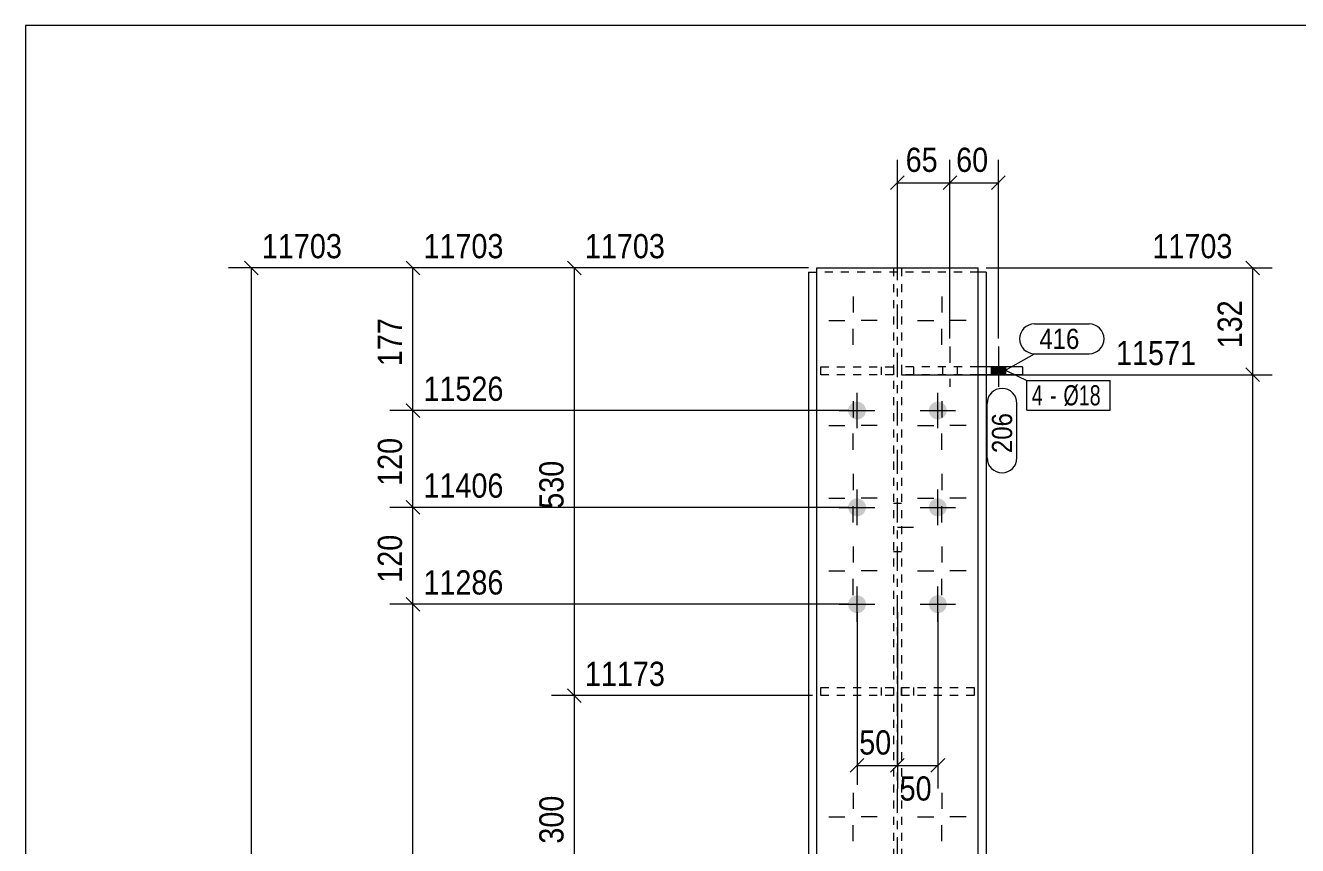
# Model space of a CAD drawing. Header units: millimetres. Extents: x 2 to 579, y 1 to 405.
# Drawn here: x 5 to 162.5, y 303.4 to 405 of the extents above; entities that cross this region are included whole.
import ezdxf

# ---------------------------------------------------------------- set-up
doc = ezdxf.new("R2010")
doc.units = ezdxf.units.MM
for name, pattern in [('XKITLINE00', [0]), ('XKITLINE01', [4, 1, -1, 1, -1]), ('XKITLINE02', [4, 2, -2]), ('XKITLINE03', [6, 3, -1, 1, -1])]:
    doc.linetypes.add(name, pattern=pattern)
for name, color, linetype, lineweight in [('Bolt', 3, 'Continuous', 0), ('BoltMark', 7, 'Continuous', 0), ('Dimensions', 7, 'Continuous', 0), ('DrawingSheet', 5, 'Continuous', 0), ('Part', 2, 'Continuous', 0), ('PartMark', 7, 'Continuous', 0)]:
    doc.layers.add(name, color=color, linetype=linetype, lineweight=lineweight)
doc.styles.add('ARIAL', font='ARIAL.TTF')
doc.styles.add('ARIAL_NARROW', font='ARIALN.TTF')

# ---------------------------------------------------------------- blocks, each defined once
blk = doc.blocks.new('*A30')
at = {"layer": 'Bolt', "color": 3, "linetype": 'XKITLINE02', "lineweight": 0}
for p, q in [((113.48, 345.77), (112.48, 345.77)), ((114.98, 342.77), (110.98, 342.77)), ((113.48, 339.77), (112.48, 339.77))]:
    blk.add_line(p, q, dxfattribs=at)
blk = doc.blocks.new('*A31')
at = {"layer": 'Bolt'}
for points in [[(106.88, 357.3), (106.88, 357.33), (106.88, 357.36), (106.88, 357.38), (106.89, 357.41), (106.89, 357.44), (106.89, 357.46), (106.9, 357.49), (106.91, 357.52), (106.91, 357.54), (106.92, 357.57), (106.93, 357.6), (106.93, 357.62), (106.94, 357.65), (106.95, 357.67), (106.96, 357.7), (106.97, 357.72), (106.98, 357.75), (107, 357.77), (107.01, 357.8), (107.02, 357.82), (107.04, 357.84), (107.05, 357.87), (107.06, 357.89), (107.08, 357.91), (107.1, 357.93), (107.11, 357.95), (107.13, 357.97), (107.15, 358), (107.16, 358.02), (107.18, 358.04), (107.2, 358.05), (107.22, 358.07), (107.24, 358.09), (107.26, 358.11), (107.28, 358.13), (107.3, 358.14), (107.32, 358.16), (107.35, 358.18), (107.37, 358.19), (107.39, 358.21), (107.41, 358.22), (107.44, 358.23), (107.46, 358.25), (107.48, 358.26), (107.51, 358.27), (107.53, 358.28), (107.56, 358.29), (107.58, 358.3), (107.61, 358.31), (107.63, 358.32), (107.66, 358.33), (107.69, 358.34), (107.71, 358.34), (107.74, 358.35), (107.76, 358.36), (107.79, 358.36), (107.82, 358.36), (107.84, 358.37), (107.87, 358.37), (107.9, 358.37), (107.92, 358.38), (107.95, 358.38), (107.98, 358.38), (108.01, 358.38), (108.03, 358.38), (108.06, 358.37), (108.09, 358.37), (108.11, 358.37), (108.14, 358.36), (108.17, 358.36), (108.19, 358.36), (108.22, 358.35), (108.25, 358.34), (108.27, 358.34), (108.3, 358.33), (108.32, 358.32), (108.35, 358.31), (108.37, 358.3), (108.4, 358.29), (108.42, 358.28), (108.45, 358.27), (108.47, 358.26), (108.5, 358.25), (108.52, 358.23), (108.54, 358.22), (108.57, 358.21), (108.59, 358.19), (108.61, 358.18), (108.63, 358.16), (108.66, 358.14), (108.68, 358.13), (108.7, 358.11), (108.72, 358.09), (108.74, 358.07), (108.76, 358.05), (108.78, 358.04), (108.79, 358.02), (108.81, 358), (108.83, 357.97), (108.85, 357.95), (108.86, 357.93), (108.88, 357.91), (108.89, 357.89), (108.91, 357.87), (108.92, 357.84), (108.94, 357.82), (108.95, 357.8), (108.96, 357.77), (108.97, 357.75), (108.98, 357.72), (108.99, 357.7), (109, 357.67), (109.01, 357.65), (109.02, 357.62), (109.03, 357.6), (109.04, 357.57), (109.05, 357.54), (109.05, 357.52), (109.06, 357.49), (109.06, 357.46), (109.07, 357.44), (109.07, 357.41), (109.07, 357.38), (109.08, 357.36), (109.08, 357.33), (109.08, 357.3), (109.08, 357.28), (109.08, 357.25), (109.08, 357.22), (109.08, 357.2), (109.07, 357.17), (109.07, 357.14), (109.07, 357.12), (109.06, 357.09), (109.06, 357.06), (109.05, 357.04), (109.05, 357.01), (109.04, 356.98), (109.03, 356.96), (109.02, 356.93), (109.01, 356.91), (109, 356.88), (108.99, 356.86), (108.98, 356.83), (108.97, 356.81), (108.96, 356.78), (108.95, 356.76), (108.94, 356.73), (108.92, 356.71), (108.91, 356.69), (108.89, 356.67), (108.88, 356.64), (108.86, 356.62), (108.85, 356.6), (108.83, 356.58), (108.81, 356.56), (108.79, 356.54), (108.78, 356.52), (108.76, 356.5), (108.74, 356.48), (108.72, 356.46), (108.7, 356.44), (108.68, 356.43), (108.66, 356.41), (108.63, 356.39), (108.61, 356.38), (108.59, 356.36), (108.57, 356.35), (108.54, 356.33), (108.52, 356.32), (108.5, 356.31), (108.47, 356.29), (108.45, 356.28), (108.42, 356.27), (108.4, 356.26), (108.37, 356.25), (108.35, 356.24), (108.32, 356.23), (108.3, 356.22), (108.27, 356.22), (108.25, 356.21), (108.22, 356.2), (108.19, 356.2), (108.17, 356.19), (108.14, 356.19), (108.11, 356.18), (108.09, 356.18), (108.06, 356.18), (108.03, 356.18), (108.01, 356.18), (107.98, 356.18), (107.95, 356.18), (107.92, 356.18), (107.9, 356.18), (107.87, 356.18), (107.84, 356.18), (107.82, 356.19), (107.79, 356.19), (107.76, 356.2), (107.74, 356.2), (107.71, 356.21), (107.69, 356.22), (107.66, 356.22), (107.63, 356.23), (107.61, 356.24), (107.58, 356.25), (107.56, 356.26), (107.53, 356.27), (107.51, 356.28), (107.48, 356.29), (107.46, 356.31), (107.44, 356.32), (107.41, 356.33), (107.39, 356.35), (107.37, 356.36), (107.35, 356.38), (107.32, 356.39), (107.3, 356.41), (107.28, 356.43), (107.26, 356.44), (107.24, 356.46), (107.22, 356.48), (107.2, 356.5), (107.18, 356.52), (107.16, 356.54), (107.15, 356.56), (107.13, 356.58), (107.11, 356.6), (107.1, 356.62), (107.08, 356.64), (107.06, 356.67), (107.05, 356.69), (107.04, 356.71), (107.02, 356.73), (107.01, 356.76), (107, 356.78), (106.98, 356.81), (106.97, 356.83), (106.96, 356.86), (106.95, 356.88), (106.94, 356.91), (106.93, 356.93), (106.93, 356.96), (106.92, 356.98), (106.91, 357.01), (106.91, 357.04), (106.9, 357.06), (106.89, 357.09), (106.89, 357.12), (106.89, 357.14), (106.88, 357.17), (106.88, 357.2), (106.88, 357.22), (106.88, 357.25), (106.88, 357.28)], [(116.88, 357.3), (116.88, 357.33), (116.88, 357.36), (116.88, 357.38), (116.89, 357.41), (116.89, 357.44), (116.89, 357.46), (116.9, 357.49), (116.91, 357.52), (116.91, 357.54), (116.92, 357.57), (116.93, 357.6), (116.93, 357.62), (116.94, 357.65), (116.95, 357.67), (116.96, 357.7), (116.97, 357.72), (116.98, 357.75), (117, 357.77), (117.01, 357.8), (117.02, 357.82), (117.04, 357.84), (117.05, 357.87), (117.06, 357.89), (117.08, 357.91), (117.1, 357.93), (117.11, 357.95), (117.13, 357.97), (117.15, 358), (117.16, 358.02), (117.18, 358.04), (117.2, 358.05), (117.22, 358.07), (117.24, 358.09), (117.26, 358.11), (117.28, 358.13), (117.3, 358.14), (117.32, 358.16), (117.35, 358.18), (117.37, 358.19), (117.39, 358.21), (117.41, 358.22), (117.44, 358.23), (117.46, 358.25), (117.48, 358.26), (117.51, 358.27), (117.53, 358.28), (117.56, 358.29), (117.58, 358.3), (117.61, 358.31), (117.63, 358.32), (117.66, 358.33), (117.69, 358.34), (117.71, 358.34), (117.74, 358.35), (117.76, 358.36), (117.79, 358.36), (117.82, 358.36), (117.84, 358.37), (117.87, 358.37), (117.9, 358.37), (117.92, 358.38), (117.95, 358.38), (117.98, 358.38), (118.01, 358.38), (118.03, 358.38), (118.06, 358.37), (118.09, 358.37), (118.11, 358.37), (118.14, 358.36), (118.17, 358.36), (118.19, 358.36), (118.22, 358.35), (118.25, 358.34), (118.27, 358.34), (118.3, 358.33), (118.32, 358.32), (118.35, 358.31), (118.37, 358.3), (118.4, 358.29), (118.42, 358.28), (118.45, 358.27), (118.47, 358.26), (118.5, 358.25), (118.52, 358.23), (118.54, 358.22), (118.57, 358.21), (118.59, 358.19), (118.61, 358.18), (118.63, 358.16), (118.66, 358.14), (118.68, 358.13), (118.7, 358.11), (118.72, 358.09), (118.74, 358.07), (118.76, 358.05), (118.78, 358.04), (118.79, 358.02), (118.81, 358), (118.83, 357.97), (118.85, 357.95), (118.86, 357.93), (118.88, 357.91), (118.89, 357.89), (118.91, 357.87), (118.92, 357.84), (118.94, 357.82), (118.95, 357.8), (118.96, 357.77), (118.97, 357.75), (118.98, 357.72), (118.99, 357.7), (119, 357.67), (119.01, 357.65), (119.02, 357.62), (119.03, 357.6), (119.04, 357.57), (119.05, 357.54), (119.05, 357.52), (119.06, 357.49), (119.06, 357.46), (119.07, 357.44), (119.07, 357.41), (119.07, 357.38), (119.08, 357.36), (119.08, 357.33), (119.08, 357.3), (119.08, 357.28), (119.08, 357.25), (119.08, 357.22), (119.08, 357.2), (119.07, 357.17), (119.07, 357.14), (119.07, 357.12), (119.06, 357.09), (119.06, 357.06), (119.05, 357.04), (119.05, 357.01), (119.04, 356.98), (119.03, 356.96), (119.02, 356.93), (119.01, 356.91), (119, 356.88), (118.99, 356.86), (118.98, 356.83), (118.97, 356.81), (118.96, 356.78), (118.95, 356.76), (118.94, 356.73), (118.92, 356.71), (118.91, 356.69), (118.89, 356.67), (118.88, 356.64), (118.86, 356.62), (118.85, 356.6), (118.83, 356.58), (118.81, 356.56), (118.79, 356.54), (118.78, 356.52), (118.76, 356.5), (118.74, 356.48), (118.72, 356.46), (118.7, 356.44), (118.68, 356.43), (118.66, 356.41), (118.63, 356.39), (118.61, 356.38), (118.59, 356.36), (118.57, 356.35), (118.54, 356.33), (118.52, 356.32), (118.5, 356.31), (118.47, 356.29), (118.45, 356.28), (118.42, 356.27), (118.4, 356.26), (118.37, 356.25), (118.35, 356.24), (118.32, 356.23), (118.3, 356.22), (118.27, 356.22), (118.25, 356.21), (118.22, 356.2), (118.19, 356.2), (118.17, 356.19), (118.14, 356.19), (118.11, 356.18), (118.09, 356.18), (118.06, 356.18), (118.03, 356.18), (118.01, 356.18), (117.98, 356.18), (117.95, 356.18), (117.92, 356.18), (117.9, 356.18), (117.87, 356.18), (117.84, 356.18), (117.82, 356.19), (117.79, 356.19), (117.76, 356.2), (117.74, 356.2), (117.71, 356.21), (117.69, 356.22), (117.66, 356.22), (117.63, 356.23), (117.61, 356.24), (117.58, 356.25), (117.56, 356.26), (117.53, 356.27), (117.51, 356.28), (117.48, 356.29), (117.46, 356.31), (117.44, 356.32), (117.41, 356.33), (117.39, 356.35), (117.37, 356.36), (117.35, 356.38), (117.32, 356.39), (117.3, 356.41), (117.28, 356.43), (117.26, 356.44), (117.24, 356.46), (117.22, 356.48), (117.2, 356.5), (117.18, 356.52), (117.16, 356.54), (117.15, 356.56), (117.13, 356.58), (117.11, 356.6), (117.1, 356.62), (117.08, 356.64), (117.06, 356.67), (117.05, 356.69), (117.04, 356.71), (117.02, 356.73), (117.01, 356.76), (117, 356.78), (116.98, 356.81), (116.97, 356.83), (116.96, 356.86), (116.95, 356.88), (116.94, 356.91), (116.93, 356.93), (116.93, 356.96), (116.92, 356.98), (116.91, 357.01), (116.91, 357.04), (116.9, 357.06), (116.89, 357.09), (116.89, 357.12), (116.89, 357.14), (116.88, 357.17), (116.88, 357.2), (116.88, 357.22), (116.88, 357.25), (116.88, 357.28)], [(106.88, 345.3), (106.88, 345.33), (106.88, 345.36), (106.88, 345.38), (106.89, 345.41), (106.89, 345.44), (106.89, 345.46), (106.9, 345.49), (106.91, 345.52), (106.91, 345.54), (106.92, 345.57), (106.93, 345.6), (106.93, 345.62), (106.94, 345.65), (106.95, 345.67), (106.96, 345.7), (106.97, 345.72), (106.98, 345.75), (107, 345.77), (107.01, 345.8), (107.02, 345.82), (107.04, 345.84), (107.05, 345.87), (107.06, 345.89), (107.08, 345.91), (107.1, 345.93), (107.11, 345.95), (107.13, 345.97), (107.15, 346), (107.16, 346.02), (107.18, 346.04), (107.2, 346.05), (107.22, 346.07), (107.24, 346.09), (107.26, 346.11), (107.28, 346.13), (107.3, 346.14), (107.32, 346.16), (107.35, 346.18), (107.37, 346.19), (107.39, 346.21), (107.41, 346.22), (107.44, 346.23), (107.46, 346.25), (107.48, 346.26), (107.51, 346.27), (107.53, 346.28), (107.56, 346.29), (107.58, 346.3), (107.61, 346.31), (107.63, 346.32), (107.66, 346.33), (107.69, 346.34), (107.71, 346.34), (107.74, 346.35), (107.76, 346.36), (107.79, 346.36), (107.82, 346.36), (107.84, 346.37), (107.87, 346.37), (107.9, 346.37), (107.92, 346.38), (107.95, 346.38), (107.98, 346.38), (108.01, 346.38), (108.03, 346.38), (108.06, 346.37), (108.09, 346.37), (108.11, 346.37), (108.14, 346.36), (108.17, 346.36), (108.19, 346.36), (108.22, 346.35), (108.25, 346.34), (108.27, 346.34), (108.3, 346.33), (108.32, 346.32), (108.35, 346.31), (108.37, 346.3), (108.4, 346.29), (108.42, 346.28), (108.45, 346.27), (108.47, 346.26), (108.5, 346.25), (108.52, 346.23), (108.54, 346.22), (108.57, 346.21), (108.59, 346.19), (108.61, 346.18), (108.63, 346.16), (108.66, 346.14), (108.68, 346.13), (108.7, 346.11), (108.72, 346.09), (108.74, 346.07), (108.76, 346.05), (108.78, 346.04), (108.79, 346.02), (108.81, 346), (108.83, 345.97), (108.85, 345.95), (108.86, 345.93), (108.88, 345.91), (108.89, 345.89), (108.91, 345.87), (108.92, 345.84), (108.94, 345.82), (108.95, 345.8), (108.96, 345.77), (108.97, 345.75), (108.98, 345.72), (108.99, 345.7), (109, 345.67), (109.01, 345.65), (109.02, 345.62), (109.03, 345.6), (109.04, 345.57), (109.05, 345.54), (109.05, 345.52), (109.06, 345.49), (109.06, 345.46), (109.07, 345.44), (109.07, 345.41), (109.07, 345.38), (109.08, 345.36), (109.08, 345.33), (109.08, 345.3), (109.08, 345.28), (109.08, 345.25), (109.08, 345.22), (109.08, 345.2), (109.07, 345.17), (109.07, 345.14), (109.07, 345.12), (109.06, 345.09), (109.06, 345.06), (109.05, 345.04), (109.05, 345.01), (109.04, 344.98), (109.03, 344.96), (109.02, 344.93), (109.01, 344.91), (109, 344.88), (108.99, 344.86), (108.98, 344.83), (108.97, 344.81), (108.96, 344.78), (108.95, 344.76), (108.94, 344.73), (108.92, 344.71), (108.91, 344.69), (108.89, 344.67), (108.88, 344.64), (108.86, 344.62), (108.85, 344.6), (108.83, 344.58), (108.81, 344.56), (108.79, 344.54), (108.78, 344.52), (108.76, 344.5), (108.74, 344.48), (108.72, 344.46), (108.7, 344.44), (108.68, 344.43), (108.66, 344.41), (108.63, 344.39), (108.61, 344.38), (108.59, 344.36), (108.57, 344.35), (108.54, 344.33), (108.52, 344.32), (108.5, 344.31), (108.47, 344.29), (108.45, 344.28), (108.42, 344.27), (108.4, 344.26), (108.37, 344.25), (108.35, 344.24), (108.32, 344.23), (108.3, 344.22), (108.27, 344.22), (108.25, 344.21), (108.22, 344.2), (108.19, 344.2), (108.17, 344.19), (108.14, 344.19), (108.11, 344.18), (108.09, 344.18), (108.06, 344.18), (108.03, 344.18), (108.01, 344.18), (107.98, 344.18), (107.95, 344.18), (107.92, 344.18), (107.9, 344.18), (107.87, 344.18), (107.84, 344.18), (107.82, 344.19), (107.79, 344.19), (107.76, 344.2), (107.74, 344.2), (107.71, 344.21), (107.69, 344.22), (107.66, 344.22), (107.63, 344.23), (107.61, 344.24), (107.58, 344.25), (107.56, 344.26), (107.53, 344.27), (107.51, 344.28), (107.48, 344.29), (107.46, 344.31), (107.44, 344.32), (107.41, 344.33), (107.39, 344.35), (107.37, 344.36), (107.35, 344.38), (107.32, 344.39), (107.3, 344.41), (107.28, 344.43), (107.26, 344.44), (107.24, 344.46), (107.22, 344.48), (107.2, 344.5), (107.18, 344.52), (107.16, 344.54), (107.15, 344.56), (107.13, 344.58), (107.11, 344.6), (107.1, 344.62), (107.08, 344.64), (107.06, 344.67), (107.05, 344.69), (107.04, 344.71), (107.02, 344.73), (107.01, 344.76), (107, 344.78), (106.98, 344.81), (106.97, 344.83), (106.96, 344.86), (106.95, 344.88), (106.94, 344.91), (106.93, 344.93), (106.93, 344.96), (106.92, 344.98), (106.91, 345.01), (106.91, 345.04), (106.9, 345.06), (106.89, 345.09), (106.89, 345.12), (106.89, 345.14), (106.88, 345.17), (106.88, 345.2), (106.88, 345.22), (106.88, 345.25), (106.88, 345.28)], [(116.88, 345.3), (116.88, 345.33), (116.88, 345.36), (116.88, 345.38), (116.89, 345.41), (116.89, 345.44), (116.89, 345.46), (116.9, 345.49), (116.91, 345.52), (116.91, 345.54), (116.92, 345.57), (116.93, 345.6), (116.93, 345.62), (116.94, 345.65), (116.95, 345.67), (116.96, 345.7), (116.97, 345.72), (116.98, 345.75), (117, 345.77), (117.01, 345.8), (117.02, 345.82), (117.04, 345.84), (117.05, 345.87), (117.06, 345.89), (117.08, 345.91), (117.1, 345.93), (117.11, 345.95), (117.13, 345.97), (117.15, 346), (117.16, 346.02), (117.18, 346.04), (117.2, 346.05), (117.22, 346.07), (117.24, 346.09), (117.26, 346.11), (117.28, 346.13), (117.3, 346.14), (117.32, 346.16), (117.35, 346.18), (117.37, 346.19), (117.39, 346.21), (117.41, 346.22), (117.44, 346.23), (117.46, 346.25), (117.48, 346.26), (117.51, 346.27), (117.53, 346.28), (117.56, 346.29), (117.58, 346.3), (117.61, 346.31), (117.63, 346.32), (117.66, 346.33), (117.69, 346.34), (117.71, 346.34), (117.74, 346.35), (117.76, 346.36), (117.79, 346.36), (117.82, 346.36), (117.84, 346.37), (117.87, 346.37), (117.9, 346.37), (117.92, 346.38), (117.95, 346.38), (117.98, 346.38), (118.01, 346.38), (118.03, 346.38), (118.06, 346.37), (118.09, 346.37), (118.11, 346.37), (118.14, 346.36), (118.17, 346.36), (118.19, 346.36), (118.22, 346.35), (118.25, 346.34), (118.27, 346.34), (118.3, 346.33), (118.32, 346.32), (118.35, 346.31), (118.37, 346.3), (118.4, 346.29), (118.42, 346.28), (118.45, 346.27), (118.47, 346.26), (118.5, 346.25), (118.52, 346.23), (118.54, 346.22), (118.57, 346.21), (118.59, 346.19), (118.61, 346.18), (118.63, 346.16), (118.66, 346.14), (118.68, 346.13), (118.7, 346.11), (118.72, 346.09), (118.74, 346.07), (118.76, 346.05), (118.78, 346.04), (118.79, 346.02), (118.81, 346), (118.83, 345.97), (118.85, 345.95), (118.86, 345.93), (118.88, 345.91), (118.89, 345.89), (118.91, 345.87), (118.92, 345.84), (118.94, 345.82), (118.95, 345.8), (118.96, 345.77), (118.97, 345.75), (118.98, 345.72), (118.99, 345.7), (119, 345.67), (119.01, 345.65), (119.02, 345.62), (119.03, 345.6), (119.04, 345.57), (119.05, 345.54), (119.05, 345.52), (119.06, 345.49), (119.06, 345.46), (119.07, 345.44), (119.07, 345.41), (119.07, 345.38), (119.08, 345.36), (119.08, 345.33), (119.08, 345.3), (119.08, 345.28), (119.08, 345.25), (119.08, 345.22), (119.08, 345.2), (119.07, 345.17), (119.07, 345.14), (119.07, 345.12), (119.06, 345.09), (119.06, 345.06), (119.05, 345.04), (119.05, 345.01), (119.04, 344.98), (119.03, 344.96), (119.02, 344.93), (119.01, 344.91), (119, 344.88), (118.99, 344.86), (118.98, 344.83), (118.97, 344.81), (118.96, 344.78), (118.95, 344.76), (118.94, 344.73), (118.92, 344.71), (118.91, 344.69), (118.89, 344.67), (118.88, 344.64), (118.86, 344.62), (118.85, 344.6), (118.83, 344.58), (118.81, 344.56), (118.79, 344.54), (118.78, 344.52), (118.76, 344.5), (118.74, 344.48), (118.72, 344.46), (118.7, 344.44), (118.68, 344.43), (118.66, 344.41), (118.63, 344.39), (118.61, 344.38), (118.59, 344.36), (118.57, 344.35), (118.54, 344.33), (118.52, 344.32), (118.5, 344.31), (118.47, 344.29), (118.45, 344.28), (118.42, 344.27), (118.4, 344.26), (118.37, 344.25), (118.35, 344.24), (118.32, 344.23), (118.3, 344.22), (118.27, 344.22), (118.25, 344.21), (118.22, 344.2), (118.19, 344.2), (118.17, 344.19), (118.14, 344.19), (118.11, 344.18), (118.09, 344.18), (118.06, 344.18), (118.03, 344.18), (118.01, 344.18), (117.98, 344.18), (117.95, 344.18), (117.92, 344.18), (117.9, 344.18), (117.87, 344.18), (117.84, 344.18), (117.82, 344.19), (117.79, 344.19), (117.76, 344.2), (117.74, 344.2), (117.71, 344.21), (117.69, 344.22), (117.66, 344.22), (117.63, 344.23), (117.61, 344.24), (117.58, 344.25), (117.56, 344.26), (117.53, 344.27), (117.51, 344.28), (117.48, 344.29), (117.46, 344.31), (117.44, 344.32), (117.41, 344.33), (117.39, 344.35), (117.37, 344.36), (117.35, 344.38), (117.32, 344.39), (117.3, 344.41), (117.28, 344.43), (117.26, 344.44), (117.24, 344.46), (117.22, 344.48), (117.2, 344.5), (117.18, 344.52), (117.16, 344.54), (117.15, 344.56), (117.13, 344.58), (117.11, 344.6), (117.1, 344.62), (117.08, 344.64), (117.06, 344.67), (117.05, 344.69), (117.04, 344.71), (117.02, 344.73), (117.01, 344.76), (117, 344.78), (116.98, 344.81), (116.97, 344.83), (116.96, 344.86), (116.95, 344.88), (116.94, 344.91), (116.93, 344.93), (116.93, 344.96), (116.92, 344.98), (116.91, 345.01), (116.91, 345.04), (116.9, 345.06), (116.89, 345.09), (116.89, 345.12), (116.89, 345.14), (116.88, 345.17), (116.88, 345.2), (116.88, 345.22), (116.88, 345.25), (116.88, 345.28)], [(106.88, 333.3), (106.88, 333.33), (106.88, 333.36), (106.88, 333.38), (106.89, 333.41), (106.89, 333.44), (106.89, 333.46), (106.9, 333.49), (106.91, 333.52), (106.91, 333.54), (106.92, 333.57), (106.93, 333.6), (106.93, 333.62), (106.94, 333.65), (106.95, 333.67), (106.96, 333.7), (106.97, 333.72), (106.98, 333.75), (107, 333.77), (107.01, 333.8), (107.02, 333.82), (107.04, 333.84), (107.05, 333.87), (107.06, 333.89), (107.08, 333.91), (107.1, 333.93), (107.11, 333.95), (107.13, 333.97), (107.15, 334), (107.16, 334.02), (107.18, 334.04), (107.2, 334.05), (107.22, 334.07), (107.24, 334.09), (107.26, 334.11), (107.28, 334.13), (107.3, 334.14), (107.32, 334.16), (107.35, 334.18), (107.37, 334.19), (107.39, 334.21), (107.41, 334.22), (107.44, 334.23), (107.46, 334.25), (107.48, 334.26), (107.51, 334.27), (107.53, 334.28), (107.56, 334.29), (107.58, 334.3), (107.61, 334.31), (107.63, 334.32), (107.66, 334.33), (107.69, 334.34), (107.71, 334.34), (107.74, 334.35), (107.76, 334.36), (107.79, 334.36), (107.82, 334.36), (107.84, 334.37), (107.87, 334.37), (107.9, 334.37), (107.92, 334.38), (107.95, 334.38), (107.98, 334.38), (108.01, 334.38), (108.03, 334.38), (108.06, 334.37), (108.09, 334.37), (108.11, 334.37), (108.14, 334.36), (108.17, 334.36), (108.19, 334.36), (108.22, 334.35), (108.25, 334.34), (108.27, 334.34), (108.3, 334.33), (108.32, 334.32), (108.35, 334.31), (108.37, 334.3), (108.4, 334.29), (108.42, 334.28), (108.45, 334.27), (108.47, 334.26), (108.5, 334.25), (108.52, 334.23), (108.54, 334.22), (108.57, 334.21), (108.59, 334.19), (108.61, 334.18), (108.63, 334.16), (108.66, 334.14), (108.68, 334.13), (108.7, 334.11), (108.72, 334.09), (108.74, 334.07), (108.76, 334.05), (108.78, 334.04), (108.79, 334.02), (108.81, 334), (108.83, 333.97), (108.85, 333.95), (108.86, 333.93), (108.88, 333.91), (108.89, 333.89), (108.91, 333.87), (108.92, 333.84), (108.94, 333.82), (108.95, 333.8), (108.96, 333.77), (108.97, 333.75), (108.98, 333.72), (108.99, 333.7), (109, 333.67), (109.01, 333.65), (109.02, 333.62), (109.03, 333.6), (109.04, 333.57), (109.05, 333.54), (109.05, 333.52), (109.06, 333.49), (109.06, 333.46), (109.07, 333.44), (109.07, 333.41), (109.07, 333.38), (109.08, 333.36), (109.08, 333.33), (109.08, 333.3), (109.08, 333.28), (109.08, 333.25), (109.08, 333.22), (109.08, 333.2), (109.07, 333.17), (109.07, 333.14), (109.07, 333.12), (109.06, 333.09), (109.06, 333.06), (109.05, 333.04), (109.05, 333.01), (109.04, 332.98), (109.03, 332.96), (109.02, 332.93), (109.01, 332.91), (109, 332.88), (108.99, 332.86), (108.98, 332.83), (108.97, 332.81), (108.96, 332.78), (108.95, 332.76), (108.94, 332.73), (108.92, 332.71), (108.91, 332.69), (108.89, 332.67), (108.88, 332.64), (108.86, 332.62), (108.85, 332.6), (108.83, 332.58), (108.81, 332.56), (108.79, 332.54), (108.78, 332.52), (108.76, 332.5), (108.74, 332.48), (108.72, 332.46), (108.7, 332.44), (108.68, 332.43), (108.66, 332.41), (108.63, 332.39), (108.61, 332.38), (108.59, 332.36), (108.57, 332.35), (108.54, 332.33), (108.52, 332.32), (108.5, 332.31), (108.47, 332.29), (108.45, 332.28), (108.42, 332.27), (108.4, 332.26), (108.37, 332.25), (108.35, 332.24), (108.32, 332.23), (108.3, 332.22), (108.27, 332.22), (108.25, 332.21), (108.22, 332.2), (108.19, 332.2), (108.17, 332.19), (108.14, 332.19), (108.11, 332.18), (108.09, 332.18), (108.06, 332.18), (108.03, 332.18), (108.01, 332.18), (107.98, 332.18), (107.95, 332.18), (107.92, 332.18), (107.9, 332.18), (107.87, 332.18), (107.84, 332.18), (107.82, 332.19), (107.79, 332.19), (107.76, 332.2), (107.74, 332.2), (107.71, 332.21), (107.69, 332.22), (107.66, 332.22), (107.63, 332.23), (107.61, 332.24), (107.58, 332.25), (107.56, 332.26), (107.53, 332.27), (107.51, 332.28), (107.48, 332.29), (107.46, 332.31), (107.44, 332.32), (107.41, 332.33), (107.39, 332.35), (107.37, 332.36), (107.35, 332.38), (107.32, 332.39), (107.3, 332.41), (107.28, 332.43), (107.26, 332.44), (107.24, 332.46), (107.22, 332.48), (107.2, 332.5), (107.18, 332.52), (107.16, 332.54), (107.15, 332.56), (107.13, 332.58), (107.11, 332.6), (107.1, 332.62), (107.08, 332.64), (107.06, 332.67), (107.05, 332.69), (107.04, 332.71), (107.02, 332.73), (107.01, 332.76), (107, 332.78), (106.98, 332.81), (106.97, 332.83), (106.96, 332.86), (106.95, 332.88), (106.94, 332.91), (106.93, 332.93), (106.93, 332.96), (106.92, 332.98), (106.91, 333.01), (106.91, 333.04), (106.9, 333.06), (106.89, 333.09), (106.89, 333.12), (106.89, 333.14), (106.88, 333.17), (106.88, 333.2), (106.88, 333.22), (106.88, 333.25), (106.88, 333.28)], [(116.88, 333.3), (116.88, 333.33), (116.88, 333.36), (116.88, 333.38), (116.89, 333.41), (116.89, 333.44), (116.89, 333.46), (116.9, 333.49), (116.91, 333.52), (116.91, 333.54), (116.92, 333.57), (116.93, 333.6), (116.93, 333.62), (116.94, 333.65), (116.95, 333.67), (116.96, 333.7), (116.97, 333.72), (116.98, 333.75), (117, 333.77), (117.01, 333.8), (117.02, 333.82), (117.04, 333.84), (117.05, 333.87), (117.06, 333.89), (117.08, 333.91), (117.1, 333.93), (117.11, 333.95), (117.13, 333.97), (117.15, 334), (117.16, 334.02), (117.18, 334.04), (117.2, 334.05), (117.22, 334.07), (117.24, 334.09), (117.26, 334.11), (117.28, 334.13), (117.3, 334.14), (117.32, 334.16), (117.35, 334.18), (117.37, 334.19), (117.39, 334.21), (117.41, 334.22), (117.44, 334.23), (117.46, 334.25), (117.48, 334.26), (117.51, 334.27), (117.53, 334.28), (117.56, 334.29), (117.58, 334.3), (117.61, 334.31), (117.63, 334.32), (117.66, 334.33), (117.69, 334.34), (117.71, 334.34), (117.74, 334.35), (117.76, 334.36), (117.79, 334.36), (117.82, 334.36), (117.84, 334.37), (117.87, 334.37), (117.9, 334.37), (117.92, 334.38), (117.95, 334.38), (117.98, 334.38), (118.01, 334.38), (118.03, 334.38), (118.06, 334.37), (118.09, 334.37), (118.11, 334.37), (118.14, 334.36), (118.17, 334.36), (118.19, 334.36), (118.22, 334.35), (118.25, 334.34), (118.27, 334.34), (118.3, 334.33), (118.32, 334.32), (118.35, 334.31), (118.37, 334.3), (118.4, 334.29), (118.42, 334.28), (118.45, 334.27), (118.47, 334.26), (118.5, 334.25), (118.52, 334.23), (118.54, 334.22), (118.57, 334.21), (118.59, 334.19), (118.61, 334.18), (118.63, 334.16), (118.66, 334.14), (118.68, 334.13), (118.7, 334.11), (118.72, 334.09), (118.74, 334.07), (118.76, 334.05), (118.78, 334.04), (118.79, 334.02), (118.81, 334), (118.83, 333.97), (118.85, 333.95), (118.86, 333.93), (118.88, 333.91), (118.89, 333.89), (118.91, 333.87), (118.92, 333.84), (118.94, 333.82), (118.95, 333.8), (118.96, 333.77), (118.97, 333.75), (118.98, 333.72), (118.99, 333.7), (119, 333.67), (119.01, 333.65), (119.02, 333.62), (119.03, 333.6), (119.04, 333.57), (119.05, 333.54), (119.05, 333.52), (119.06, 333.49), (119.06, 333.46), (119.07, 333.44), (119.07, 333.41), (119.07, 333.38), (119.08, 333.36), (119.08, 333.33), (119.08, 333.3), (119.08, 333.28), (119.08, 333.25), (119.08, 333.22), (119.08, 333.2), (119.07, 333.17), (119.07, 333.14), (119.07, 333.12), (119.06, 333.09), (119.06, 333.06), (119.05, 333.04), (119.05, 333.01), (119.04, 332.98), (119.03, 332.96), (119.02, 332.93), (119.01, 332.91), (119, 332.88), (118.99, 332.86), (118.98, 332.83), (118.97, 332.81), (118.96, 332.78), (118.95, 332.76), (118.94, 332.73), (118.92, 332.71), (118.91, 332.69), (118.89, 332.67), (118.88, 332.64), (118.86, 332.62), (118.85, 332.6), (118.83, 332.58), (118.81, 332.56), (118.79, 332.54), (118.78, 332.52), (118.76, 332.5), (118.74, 332.48), (118.72, 332.46), (118.7, 332.44), (118.68, 332.43), (118.66, 332.41), (118.63, 332.39), (118.61, 332.38), (118.59, 332.36), (118.57, 332.35), (118.54, 332.33), (118.52, 332.32), (118.5, 332.31), (118.47, 332.29), (118.45, 332.28), (118.42, 332.27), (118.4, 332.26), (118.37, 332.25), (118.35, 332.24), (118.32, 332.23), (118.3, 332.22), (118.27, 332.22), (118.25, 332.21), (118.22, 332.2), (118.19, 332.2), (118.17, 332.19), (118.14, 332.19), (118.11, 332.18), (118.09, 332.18), (118.06, 332.18), (118.03, 332.18), (118.01, 332.18), (117.98, 332.18), (117.95, 332.18), (117.92, 332.18), (117.9, 332.18), (117.87, 332.18), (117.84, 332.18), (117.82, 332.19), (117.79, 332.19), (117.76, 332.2), (117.74, 332.2), (117.71, 332.21), (117.69, 332.22), (117.66, 332.22), (117.63, 332.23), (117.61, 332.24), (117.58, 332.25), (117.56, 332.26), (117.53, 332.27), (117.51, 332.28), (117.48, 332.29), (117.46, 332.31), (117.44, 332.32), (117.41, 332.33), (117.39, 332.35), (117.37, 332.36), (117.35, 332.38), (117.32, 332.39), (117.3, 332.41), (117.28, 332.43), (117.26, 332.44), (117.24, 332.46), (117.22, 332.48), (117.2, 332.5), (117.18, 332.52), (117.16, 332.54), (117.15, 332.56), (117.13, 332.58), (117.11, 332.6), (117.1, 332.62), (117.08, 332.64), (117.06, 332.67), (117.05, 332.69), (117.04, 332.71), (117.02, 332.73), (117.01, 332.76), (117, 332.78), (116.98, 332.81), (116.97, 332.83), (116.96, 332.86), (116.95, 332.88), (116.94, 332.91), (116.93, 332.93), (116.93, 332.96), (116.92, 332.98), (116.91, 333.01), (116.91, 333.04), (116.9, 333.06), (116.89, 333.09), (116.89, 333.12), (116.89, 333.14), (116.88, 333.17), (116.88, 333.2), (116.88, 333.22), (116.88, 333.25), (116.88, 333.28)]]:
    blk.add_hatch(color=3, dxfattribs=at).paths.add_polyline_path(points, flags=17)
at = {"layer": 'Bolt', "color": 3, "linetype": 'XKITLINE00', "lineweight": 0}
for p, q in [((107.98, 355.08), (107.98, 359.48)), ((117.98, 355.08), (117.98, 359.48)), ((105.78, 357.28), (110.18, 357.28)), ((115.78, 357.28), (120.18, 357.28)), ((107.98, 343.08), (107.98, 347.48)), ((117.98, 343.08), (117.98, 347.48)), ((105.78, 345.28), (110.18, 345.28)), ((115.78, 345.28), (120.18, 345.28)), ((107.98, 331.08), (107.98, 335.48)), ((117.98, 331.08), (117.98, 335.48)), ((105.78, 333.28), (110.18, 333.28)), ((115.78, 333.28), (120.18, 333.28))]:
    blk.add_line(p, q, dxfattribs=at)
blk = doc.blocks.new('*A32')
at = {"layer": 'Bolt', "color": 3, "linetype": 'XKITLINE00', "lineweight": 0}
for p, q in [((107.48, 371.42), (107.48, 369.43)), ((118.48, 371.42), (118.48, 369.43)), ((104.48, 368.42), (106.48, 368.42)), ((107.48, 365.42), (107.48, 367.42)), ((110.48, 368.42), (108.48, 368.42)), ((115.48, 368.42), (117.48, 368.42)), ((118.48, 365.42), (118.48, 367.42)), ((121.48, 368.42), (119.48, 368.42)), ((107.48, 358.42), (107.48, 356.43)), ((118.48, 358.42), (118.48, 356.43)), ((104.48, 355.42), (106.48, 355.42)), ((110.48, 355.42), (108.48, 355.42)), ((115.48, 355.42), (117.48, 355.42)), ((121.48, 355.42), (119.48, 355.42)), ((107.48, 352.42), (107.48, 354.42)), ((118.48, 352.42), (118.48, 354.42)), ((107.48, 349.42), (107.48, 347.43)), ((118.48, 349.42), (118.48, 347.43)), ((104.48, 346.42), (106.48, 346.42)), ((107.48, 343.42), (107.48, 345.42)), ((110.48, 346.42), (108.48, 346.42)), ((115.48, 346.42), (117.48, 346.42)), ((118.48, 343.42), (118.48, 345.42)), ((121.48, 346.42), (119.48, 346.42)), ((107.48, 340.42), (107.48, 338.43)), ((118.48, 340.42), (118.48, 338.43)), ((104.48, 337.42), (106.48, 337.42)), ((110.48, 337.42), (108.48, 337.42)), ((115.48, 337.42), (117.48, 337.42)), ((121.48, 337.42), (119.48, 337.42)), ((107.48, 334.42), (107.48, 336.42)), ((118.48, 334.42), (118.48, 336.42)), ((107.48, 309.92), (107.48, 307.93)), ((118.48, 309.92), (118.48, 307.93)), ((104.48, 306.92), (106.48, 306.92)), ((107.48, 303.92), (107.48, 305.92)), ((110.48, 306.92), (108.48, 306.92)), ((115.48, 306.92), (117.48, 306.92)), ((118.48, 303.92), (118.48, 305.92)), ((121.48, 306.92), (119.48, 306.92)), ((107.48, 279.42), (107.48, 277.43)), ((118.48, 279.42), (118.48, 277.43)), ((104.48, 276.42), (106.48, 276.42)), ((110.48, 276.42), (108.48, 276.42)), ((115.48, 276.42), (117.48, 276.42)), ((121.48, 276.42), (119.48, 276.42)), ((107.48, 273.42), (107.48, 275.42)), ((118.48, 273.42), (118.48, 275.42)), ((107.48, 270.42), (107.48, 268.43)), ((118.48, 270.42), (118.48, 268.43)), ((104.48, 267.42), (106.48, 267.42)), ((107.48, 264.42), (107.48, 266.42)), ((110.48, 267.42), (108.48, 267.42)), ((115.48, 267.42), (117.48, 267.42)), ((118.48, 264.42), (118.48, 266.42)), ((121.48, 267.42), (119.48, 267.42)), ((107.48, 261.42), (107.48, 259.43)), ((118.48, 261.42), (118.48, 259.43)), ((104.48, 258.42), (106.48, 258.42)), ((110.48, 258.42), (108.48, 258.42)), ((115.48, 258.42), (117.48, 258.42)), ((121.48, 258.42), (119.48, 258.42)), ((107.48, 255.42), (107.48, 257.42)), ((118.48, 255.42), (118.48, 257.42)), ((107.48, 249.42), (107.48, 247.43)), ((118.48, 249.42), (118.48, 247.43)), ((104.48, 246.42), (106.48, 246.42)), ((110.48, 246.42), (108.48, 246.42)), ((115.48, 246.42), (117.48, 246.42)), ((121.48, 246.42), (119.48, 246.42)), ((107.48, 243.42), (107.48, 245.42)), ((118.48, 243.42), (118.48, 245.42))]:
    blk.add_line(p, q, dxfattribs=at)
blk = doc.blocks.new('*A34')
at = {"layer": 'Bolt'}
blk.add_hatch(color=3, dxfattribs=at).paths.add_polyline_path([(126.38, 362.71), (126.38, 361.71), (124.58, 361.71), (124.58, 362.71)], flags=17)
blk.add_hatch(color=3, dxfattribs=at).paths.add_polyline_path([(126.38, 362.71), (126.38, 361.71), (124.58, 361.71), (124.58, 362.71)], flags=17)
at = {"layer": 'Bolt', "color": 3, "linetype": 'XKITLINE02', "lineweight": 0}
for p, q in [((119.48, 365.21), (119.48, 360.21)), ((119.48, 365.21), (119.48, 360.21)), ((118.58, 362.71), (118.58, 361.71)), ((118.58, 362.71), (118.58, 361.71)), ((120.38, 362.71), (120.38, 361.71)), ((120.38, 362.71), (120.38, 361.71))]:
    blk.add_line(p, q, dxfattribs=at)
at = {"layer": 'Bolt', "color": 3, "linetype": 'XKITLINE00', "lineweight": 0}
for p, q in [((125.48, 365.21), (125.48, 360.21)), ((125.48, 365.21), (125.48, 360.21)), ((124.58, 362.71), (124.58, 361.71)), ((124.58, 362.71), (124.58, 361.71)), ((126.38, 362.71), (126.38, 361.71)), ((126.38, 362.71), (126.38, 361.71))]:
    blk.add_line(p, q, dxfattribs=at)
blk = doc.blocks.new('*A39')
at = {"layer": 'Part', "color": 7, "linetype": 'XKITLINE03', "lineweight": 0}
blk.add_line((112.98, 223.42), (112.98, 384.95), dxfattribs=at)
at = {"layer": 'Part', "color": 2, "linetype": 'XKITLINE00', "lineweight": 0}
for p, q in [((102.98, 223.42), (102.98, 374.95)), ((102.98, 374.95), (122.98, 374.95)), ((122.98, 223.42), (122.98, 374.95))]:
    blk.add_line(p, q, dxfattribs=at)
at = {"layer": 'Part', "color": 7, "linetype": 'XKITLINE01', "lineweight": 0}
for p, q in [((112.48, 374.95), (112.48, 223.42)), ((113.48, 374.95), (113.48, 223.42))]:
    blk.add_line(p, q, dxfattribs=at)
blk = doc.blocks.new('*A40')
at = {"layer": 'Part', "color": 2, "linetype": 'XKITLINE00', "lineweight": 0}
for p, q in [((101.98, 374.42), (102.98, 374.42)), ((101.98, 374.42), (101.98, 238.42)), ((123.98, 374.42), (122.98, 374.42)), ((123.98, 374.42), (123.98, 362.71)), ((123.98, 361.71), (123.98, 238.42)), ((101.98, 238.42), (102.98, 238.42)), ((123.98, 238.42), (122.98, 238.42))]:
    blk.add_line(p, q, dxfattribs=at)
at = {"layer": 'Part', "color": 7, "linetype": 'XKITLINE01', "lineweight": 0}
for p, q in [((122.98, 374.42), (102.98, 374.42)), ((123.98, 362.71), (123.98, 361.71)), ((122.98, 238.42), (102.98, 238.42))]:
    blk.add_line(p, q, dxfattribs=at)
blk = doc.blocks.new('*A46')
at = {"layer": 'Part', "color": 7, "linetype": 'XKITLINE01', "lineweight": 0}
for p, q in [((103.48, 322.95), (112.48, 322.95)), ((103.48, 321.95), (103.48, 322.95)), ((110.98, 322.95), (110.98, 321.95)), ((112.48, 322.95), (112.48, 321.95)), ((112.48, 321.95), (103.48, 321.95))]:
    blk.add_line(p, q, dxfattribs=at)
blk = doc.blocks.new('*A47')
at = {"layer": 'Part', "color": 7, "linetype": 'XKITLINE01', "lineweight": 0}
for p, q in [((113.48, 322.95), (122.48, 322.95)), ((113.48, 321.95), (113.48, 322.95)), ((114.98, 322.95), (114.98, 321.95)), ((122.48, 322.95), (122.48, 321.95)), ((122.48, 321.95), (113.48, 321.95))]:
    blk.add_line(p, q, dxfattribs=at)
blk = doc.blocks.new('*A48')
at = {"layer": 'Part', "color": 7, "linetype": 'XKITLINE01', "lineweight": 0}
for p, q in [((103.48, 362.71), (112.48, 362.71)), ((103.48, 361.71), (103.48, 362.71)), ((110.98, 362.71), (110.98, 361.71)), ((112.48, 362.71), (112.48, 361.71)), ((112.48, 361.71), (103.48, 361.71))]:
    blk.add_line(p, q, dxfattribs=at)
blk = doc.blocks.new('*A49')
at = {"layer": 'Part', "color": 7, "linetype": 'XKITLINE01', "lineweight": 0}
for p, q in [((113.48, 362.71), (113.48, 361.71)), ((122.98, 362.71), (113.48, 362.71)), ((114.98, 362.71), (114.98, 361.71)), ((122.98, 361.71), (113.48, 361.71))]:
    blk.add_line(p, q, dxfattribs=at)
at = {"layer": 'Part', "color": 2, "linetype": 'XKITLINE00', "lineweight": 0}
for p, q in [((128.48, 362.71), (122.98, 362.71)), ((128.48, 362.71), (128.48, 361.71)), ((128.48, 361.71), (122.98, 361.71))]:
    blk.add_line(p, q, dxfattribs=at)
blk = doc.blocks.new('*A70')
at = {"layer": 'DrawingSheet', "color": 5, "linetype": 'XKITLINE00', "lineweight": 0}
for p, q in [((579, 405), (5, 405)), ((5, 405), (5, 5))]:
    blk.add_line(p, q, dxfattribs=at)
blk = doc.blocks.new('*A120')
at = {"layer": 'Dimensions', "color": 7, "linetype": 'XKITLINE00', "lineweight": 0}
for p, q in [((156.13, 362.56), (157.83, 360.86)), ((113.48, 361.71), (159.38, 361.71)), ((156.98, 57.5), (156.98, 361.71))]:
    blk.add_line(p, q, dxfattribs=at)
at = {"layer": 'Dimensions', "color": 3}
blk.add_point((156.98, 361.71), dxfattribs=at)
at = {"layer": 'Dimensions', "color": 3, "style": 'ARIAL', "width": 0.85}
blk.add_text('11571', height=3, dxfattribs=at).set_placement((140.05, 362.91))
blk = doc.blocks.new('*A122')
at = {"layer": 'Dimensions', "color": 7, "linetype": 'XKITLINE00', "lineweight": 0}
for p, q in [((101.98, 374.95), (30.13, 374.95)), ((32.13, 375.8), (33.83, 374.1)), ((32.98, 190.91), (32.98, 374.95)), ((127.48, 190.91), (30.13, 190.91)), ((32.13, 191.76), (33.83, 190.06))]:
    blk.add_line(p, q, dxfattribs=at)
at = {"layer": 'Dimensions', "color": 3}
for p in [(32.98, 374.95), (32.98, 190.91)]:
    blk.add_point(p, dxfattribs=at)
at = {"layer": 'Dimensions', "color": 3, "style": 'ARIAL', "width": 0.85}
blk.add_text('11703', height=3, dxfattribs=at).set_placement((34.28, 376.15))
blk.add_text('4001', height=3, rotation=90.0002, dxfattribs=at).set_placement((31.63, 278.48))
blk = doc.blocks.new('*A123')
at = {"layer": 'Dimensions', "color": 7, "linetype": 'XKITLINE00', "lineweight": 0}
for p, q in [((52.13, 334.13), (53.83, 332.43)), ((106.98, 333.28), (50.13, 333.28)), ((52.98, 57.5), (52.98, 333.28))]:
    blk.add_line(p, q, dxfattribs=at)
at = {"layer": 'Dimensions', "color": 3}
blk.add_point((52.98, 333.28), dxfattribs=at)
at = {"layer": 'Dimensions', "color": 3, "style": 'ARIAL', "width": 0.85}
blk.add_text('11286', height=3, dxfattribs=at).set_placement((54.28, 334.48))
blk = doc.blocks.new('*A124')
at = {"layer": 'Dimensions', "color": 7, "linetype": 'XKITLINE00', "lineweight": 0}
for p, q in [((106.98, 345.28), (50.13, 345.28)), ((52.13, 346.13), (53.83, 344.43)), ((52.98, 333.28), (52.98, 345.28)), ((52.13, 334.13), (53.83, 332.43)), ((106.98, 333.28), (50.13, 333.28))]:
    blk.add_line(p, q, dxfattribs=at)
at = {"layer": 'Dimensions', "color": 3}
for p in [(52.98, 345.28), (52.98, 333.28)]:
    blk.add_point(p, dxfattribs=at)
at = {"layer": 'Dimensions', "color": 3, "style": 'ARIAL', "width": 0.85}
blk.add_text('11406', height=3, dxfattribs=at).set_placement((54.28, 346.48))
blk.add_text('120', height=3, rotation=90.0002, dxfattribs=at).set_placement((51.63, 335.94))
blk = doc.blocks.new('*A125')
at = {"layer": 'Dimensions', "color": 7, "linetype": 'XKITLINE00', "lineweight": 0}
for p, q in [((52.13, 358.13), (53.83, 356.43)), ((106.98, 357.28), (50.13, 357.28)), ((52.98, 345.28), (52.98, 357.28)), ((106.98, 345.28), (50.13, 345.28)), ((52.13, 346.13), (53.83, 344.43))]:
    blk.add_line(p, q, dxfattribs=at)
at = {"layer": 'Dimensions', "color": 3}
for p in [(52.98, 357.28), (52.98, 345.28)]:
    blk.add_point(p, dxfattribs=at)
at = {"layer": 'Dimensions', "color": 3, "style": 'ARIAL', "width": 0.85}
blk.add_text('11526', height=3, dxfattribs=at).set_placement((54.28, 358.48))
blk.add_text('120', height=3, rotation=90.0002, dxfattribs=at).set_placement((51.63, 347.94))
blk = doc.blocks.new('*A126')
at = {"layer": 'Dimensions', "color": 7, "linetype": 'XKITLINE00', "lineweight": 0}
for p, q in [((101.98, 374.95), (50.13, 374.95)), ((52.13, 375.8), (53.83, 374.1)), ((52.98, 357.28), (52.98, 374.95)), ((52.13, 358.13), (53.83, 356.43)), ((106.98, 357.28), (50.13, 357.28))]:
    blk.add_line(p, q, dxfattribs=at)
at = {"layer": 'Dimensions', "color": 3}
for p in [(52.98, 374.95), (52.98, 357.28)]:
    blk.add_point(p, dxfattribs=at)
at = {"layer": 'Dimensions', "color": 3, "style": 'ARIAL', "width": 0.85}
blk.add_text('11703', height=3, dxfattribs=at).set_placement((54.28, 376.15))
blk.add_text('177', height=3, rotation=90.0002, dxfattribs=at).set_placement((51.63, 362.78))
blk = doc.blocks.new('*A131')
at = {"layer": 'Dimensions', "color": 7, "linetype": 'XKITLINE00', "lineweight": 0}
for p, q in [((102.48, 321.95), (70.13, 321.95)), ((72.13, 322.8), (73.83, 321.1)), ((72.98, 291.95), (72.98, 321.95)), ((102.48, 291.95), (70.13, 291.95)), ((72.13, 292.8), (73.83, 291.1))]:
    blk.add_line(p, q, dxfattribs=at)
at = {"layer": 'Dimensions', "color": 3}
for p in [(72.98, 321.95), (72.98, 291.95)]:
    blk.add_point(p, dxfattribs=at)
at = {"layer": 'Dimensions', "color": 3, "style": 'ARIAL', "width": 0.85}
blk.add_text('11173', height=3, dxfattribs=at).set_placement((74.28, 323.15))
blk.add_text('300', height=3, rotation=90.0002, dxfattribs=at).set_placement((71.63, 303.61))
blk = doc.blocks.new('*A132')
at = {"layer": 'Dimensions', "color": 7, "linetype": 'XKITLINE00', "lineweight": 0}
for p, q in [((101.98, 374.95), (70.13, 374.95)), ((72.13, 375.8), (73.83, 374.1)), ((72.98, 321.95), (72.98, 374.95)), ((102.48, 321.95), (70.13, 321.95)), ((72.13, 322.8), (73.83, 321.1))]:
    blk.add_line(p, q, dxfattribs=at)
at = {"layer": 'Dimensions', "color": 3}
for p in [(72.98, 374.95), (72.98, 321.95)]:
    blk.add_point(p, dxfattribs=at)
at = {"layer": 'Dimensions', "color": 3, "style": 'ARIAL', "width": 0.85}
blk.add_text('11703', height=3, dxfattribs=at).set_placement((74.28, 376.15))
blk.add_text('530', height=3, rotation=90.0002, dxfattribs=at).set_placement((71.63, 345.11))
blk = doc.blocks.new('*A133')
at = {"layer": 'BoltMark', "color": 7, "linetype": 'XKITLINE00', "lineweight": 0}
for p, q in [((125.48, 362.71), (129.01, 361.02)), ((129.01, 361.02), (139.31, 361.02)), ((129.01, 357.32), (129.01, 361.02)), ((139.31, 357.32), (139.31, 361.02)), ((129.01, 357.32), (139.31, 357.32))]:
    blk.add_line(p, q, dxfattribs=at)
at = {"layer": 'BoltMark', "color": 3, "style": 'ARIAL_NARROW', "width": 0.85}
for s, p in [('4', (129.61, 357.92)), ('Ø18', (133.54, 357.92)), ('-', (131.88, 357.92))]:
    blk.add_text(s, height=2.5, dxfattribs=at).set_placement(p)
blk = doc.blocks.new('*A139')
at = {"layer": 'PartMark', "color": 7, "linetype": 'XKITLINE00', "lineweight": 0}
for p, q in [((129.95, 368.01), (136.71, 368.01)), ((125.7, 361.92), (129.95, 364.31)), ((129.95, 364.31), (136.71, 364.31))]:
    blk.add_line(p, q, dxfattribs=at)
for centre, start, end in [((129.95, 366.16), 90, 270), ((136.71, 366.16), 270, 90)]:
    blk.add_arc(centre, 1.85, start, end, dxfattribs=at)
at = {"layer": 'PartMark', "color": 3, "style": 'ARIAL', "width": 0.85}
blk.add_text('416', height=2.5, dxfattribs=at).set_placement((130.55, 364.91))
blk = doc.blocks.new('*A141')
at = {"layer": 'PartMark', "color": 7, "linetype": 'XKITLINE00', "lineweight": 0}
for p, q in [((124.08, 351.41), (124.08, 358.17)), ((127.78, 351.41), (127.78, 358.17))]:
    blk.add_line(p, q, dxfattribs=at)
for centre, start, end in [((125.93, 358.17), 0, 180), ((125.93, 351.41), 180, 0)]:
    blk.add_arc(centre, 1.85, start, end, dxfattribs=at)
at = {"layer": 'PartMark', "color": 3, "style": 'ARIAL', "width": 0.85}
blk.add_text('206', height=2.5, rotation=90.0002, dxfattribs=at).set_placement((127.18, 352.01))
blk = doc.blocks.new('*A149')
at = {"layer": 'Dimensions', "color": 7, "linetype": 'XKITLINE00', "lineweight": 0}
for p, q in [((107.98, 332.28), (107.98, 310.9)), ((112.98, 332.28), (112.98, 310.9)), ((108.83, 314.15), (107.13, 312.45)), ((113.83, 314.15), (112.13, 312.45)), ((107.98, 313.3), (112.98, 313.3))]:
    blk.add_line(p, q, dxfattribs=at)
at = {"layer": 'Dimensions', "color": 3}
for p in [(107.98, 313.3), (112.98, 313.3)]:
    blk.add_point(p, dxfattribs=at)
at = {"layer": 'Dimensions', "color": 3, "style": 'ARIAL', "width": 0.85}
blk.add_text('50', height=3, dxfattribs=at).set_placement((108.25, 314.65))
blk = doc.blocks.new('*A150')
at = {"layer": 'Dimensions', "color": 7, "linetype": 'XKITLINE00', "lineweight": 0}
for p, q in [((112.98, 332.28), (112.98, 310.45)), ((117.98, 332.28), (117.98, 310.45)), ((113.83, 314.15), (112.13, 312.45)), ((118.83, 314.15), (117.13, 312.45)), ((112.98, 313.3), (117.98, 313.3))]:
    blk.add_line(p, q, dxfattribs=at)
at = {"layer": 'Dimensions', "color": 3}
for p in [(112.98, 313.3), (117.98, 313.3)]:
    blk.add_point(p, dxfattribs=at)
at = {"layer": 'Dimensions', "color": 3, "style": 'ARIAL', "width": 0.85}
blk.add_text('50', height=3, dxfattribs=at).set_placement((113.25, 308.95))
blk = doc.blocks.new('*A151')
at = {"layer": 'Dimensions', "color": 7, "linetype": 'XKITLINE00', "lineweight": 0}
for p, q in [((112.98, 375.95), (112.98, 388.35)), ((119.48, 366.21), (119.48, 388.35)), ((113.83, 386.35), (112.13, 384.65)), ((120.33, 386.35), (118.63, 384.65)), ((112.98, 385.5), (119.48, 385.5))]:
    blk.add_line(p, q, dxfattribs=at)
at = {"layer": 'Dimensions', "color": 3}
for p in [(112.98, 385.5), (119.48, 385.5)]:
    blk.add_point(p, dxfattribs=at)
at = {"layer": 'Dimensions', "color": 3, "style": 'ARIAL', "width": 0.85}
blk.add_text('65', height=3, dxfattribs=at).set_placement((114, 386.85))
blk = doc.blocks.new('*A152')
at = {"layer": 'Dimensions', "color": 7, "linetype": 'XKITLINE00', "lineweight": 0}
for p, q in [((119.48, 366.21), (119.48, 388.35)), ((125.48, 366.21), (125.48, 388.35)), ((120.33, 386.35), (118.63, 384.65)), ((126.33, 386.35), (124.63, 384.65)), ((119.48, 385.5), (125.48, 385.5))]:
    blk.add_line(p, q, dxfattribs=at)
at = {"layer": 'Dimensions', "color": 3}
for p in [(119.48, 385.5), (125.48, 385.5)]:
    blk.add_point(p, dxfattribs=at)
at = {"layer": 'Dimensions', "color": 3, "style": 'ARIAL', "width": 0.85}
blk.add_text('60', height=3, dxfattribs=at).set_placement((120.25, 386.85))
blk = doc.blocks.new('*A153')
at = {"layer": 'Dimensions', "color": 7, "linetype": 'XKITLINE00', "lineweight": 0}
for p, q in [((123.98, 374.95), (159.38, 374.95)), ((156.13, 375.8), (157.83, 374.1)), ((156.98, 361.71), (156.98, 374.95)), ((156.13, 362.56), (157.83, 360.86)), ((113.48, 361.71), (159.38, 361.71))]:
    blk.add_line(p, q, dxfattribs=at)
at = {"layer": 'Dimensions', "color": 3}
for p in [(156.98, 374.95), (156.98, 361.71)]:
    blk.add_point(p, dxfattribs=at)
at = {"layer": 'Dimensions', "color": 3, "style": 'ARIAL', "width": 0.85}
blk.add_text('11703', height=3, dxfattribs=at).set_placement((144.55, 376.15))
blk.add_text('132', height=3, rotation=90.0002, dxfattribs=at).set_placement((155.63, 364.99))

msp = doc.modelspace()

# ---------------------------------------------------------------- block references
at = {"lineweight": 0}
for name in ['*A70', '*A151', '*A152', '*A122', '*A126', '*A132', '*A153', '*A40', '*A32', '*A139', '*A120', '*A34', '*A48', '*A49', '*A133', '*A125', '*A31', '*A141', '*A124', '*A30', '*A123', '*A149', '*A150', '*A131', '*A46', '*A47']:
    msp.add_blockref(name, (0, 0), dxfattribs=at)
at = {"layer": 'Part', "lineweight": 0}
msp.add_blockref('*A39', (0, 0), dxfattribs=at)

doc.saveas('drawing.dxf')
